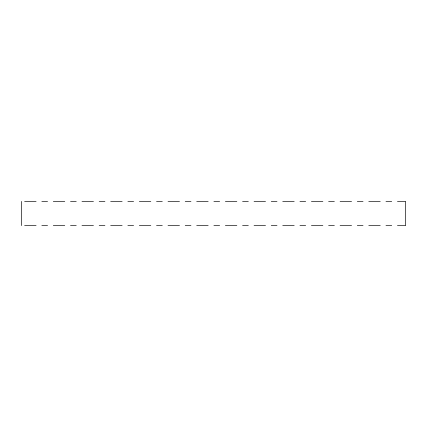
<?xml version="1.0" encoding="UTF-8"?>
<svg xmlns="http://www.w3.org/2000/svg" width="427" height="427" viewBox="0 0 427 427"><rect width="100%" height="100%" fill="white"/><g stroke="black" fill="none" stroke-linecap="round" stroke-linejoin="round"><path stroke-width="0.64" d="M24.622 201.411L36.092 201.411M41.83 201.411L47.562 201.411M53.3 201.411L64.771 201.411M70.508 201.411L76.241 201.411M81.979 201.411L93.449 201.411M99.187 201.411L104.925 201.411M110.657 201.411L122.127 201.411M127.865 201.411L133.603 201.411M139.335 201.411L150.811 201.411M156.544 201.411L162.281 201.411M168.014 201.411L179.489 201.411M185.222 201.411L190.96 201.411M196.698 201.411L208.168 201.411M213.9 201.411L219.638 201.411M225.376 201.411L236.846 201.411M242.584 201.411L248.317 201.411M254.054 201.411L265.525 201.411M271.262 201.411L276.995 201.411M282.733 201.411L294.203 201.411M299.941 201.411L305.673 201.411M311.411 201.411L322.881 201.411M328.619 201.411L334.357 201.411M340.089 201.411L351.565 201.411M357.298 201.411L363.035 201.411M368.768 201.411L380.243 201.411M385.976 201.411L391.714 201.411M397.452 201.411L405.65 201.411L405.65 225.589L397.452 225.589M24.622 225.589L36.092 225.589M41.83 225.589L47.562 225.589M53.3 225.589L64.771 225.589M70.508 225.589L76.241 225.589M81.979 225.589L93.449 225.589M99.187 225.589L104.925 225.589M110.657 225.589L122.127 225.589M127.865 225.589L133.603 225.589M139.335 225.589L150.811 225.589M156.544 225.589L162.281 225.589M168.014 225.589L179.489 225.589M185.222 225.589L190.96 225.589M196.698 225.589L208.168 225.589M213.9 225.589L219.638 225.589M225.376 225.589L236.846 225.589M242.584 225.589L248.317 225.589M254.054 225.589L265.525 225.589M271.262 225.589L276.995 225.589M282.733 225.589L294.203 225.589M299.941 225.589L305.673 225.589M311.411 225.589L322.881 225.589M328.619 225.589L334.357 225.589M340.089 225.589L351.565 225.589M357.298 225.589L363.035 225.589M368.768 225.589L380.243 225.589M385.976 225.589L391.714 225.589M21.35 201.411L21.35 225.589"/></g></svg>
